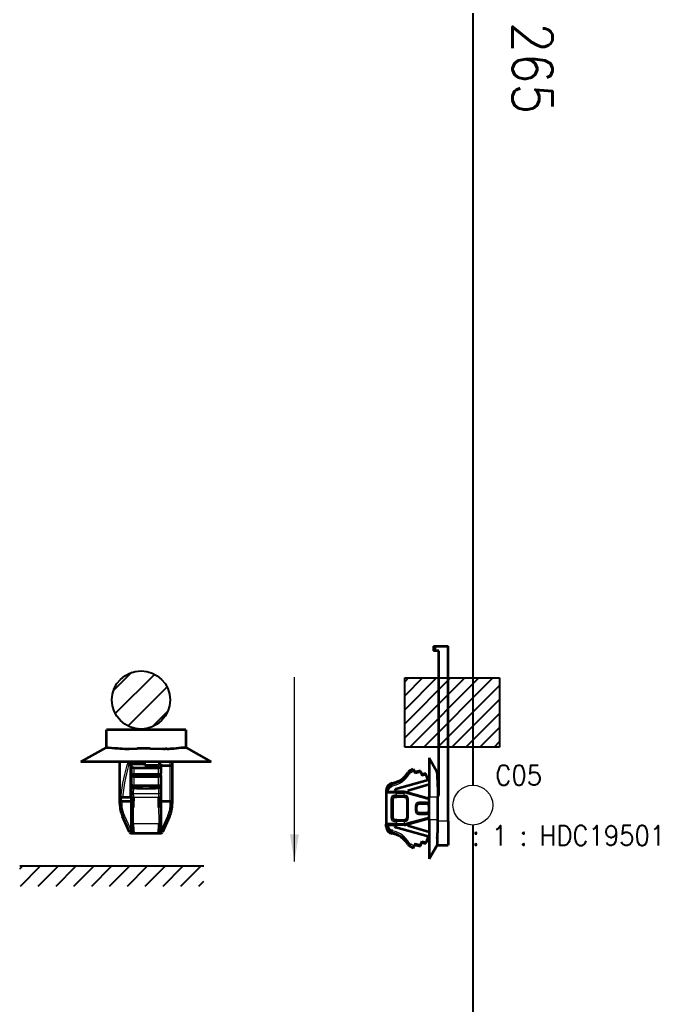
# Model space of a CAD drawing. Header units: inches. Extents: x 47316 to 59086, y 3141 to 11743.
# Drawn here: x 48542.5 to 48622.8, y 8455.9 to 8579.8 of the extents above; entities that cross this region are included whole.
import ezdxf

# ---------------------------------------------------------------- set-up
doc = ezdxf.new("R2010")
doc.units = ezdxf.units.IN
doc.header["$MEASUREMENT"] = 0
doc.layers.add('Beschreibung', color=7, linetype='Continuous', lineweight=25)
doc.styles.get("Standard").update_dxf_attribs({"font": ''})
doc.styles.get('Standard').set_extended_font_data('SimSun')
doc.linetypes.add('_VH_OTCON', pattern='A,0.0001,[7,VeSys.shx,S=0.1,R=0,X=0,Y=0],-0.4,[7,VeSys.shx,S=0.1,R=0,X=0,Y=0],-0.4,["X",Standard,S=1,R=0,X=-0.5,Y=-0.5],-0.0001,[7,VeSys.shx,S=0.1,R=0,X=0,Y=0],-0.4', length=1.2002)

msp = doc.modelspace()

# ---------------------------------------------------------------- linework, layer by layer
at = {"color": 0, "lineweight": 35, "ltscale": 0.025}
for p, q in [((48594.55, 8501.06), (48594.55, 8500.46)), ((48592.42, 8480.36), (48592.42, 8480.96)), ((48593.98, 8480.96), (48593.98, 8480.36))]:
    msp.add_line(p, q, dxfattribs=at)
at = {"color": 0, "lineweight": 35, "ltscale": 0.0125}
for p, q in [((48594.55, 8501.06), (48594.85, 8501.06)), ((48594.85, 8500.46), (48594.55, 8500.46)), ((48593.71, 8481.98), (48594.01, 8481.98)), ((48593.71, 8479.34), (48594.01, 8479.34))]:
    msp.add_line(p, q, dxfattribs=at)
at = {"color": 0, "lineweight": 13, "ltscale": 0.025}
for p, q in [((48594.85, 8500.46), (48594.85, 8501.06)), ((48592.24, 8480.96), (48592.24, 8480.36))]:
    msp.add_line(p, q, dxfattribs=at)
at = {"color": 0, "lineweight": 35, "ltscale": 0.065}
msp.add_line((48594.85, 8501.06), (48596.41, 8501.06), dxfattribs=at)
at = {"color": 0, "lineweight": 35}
for p, q in [((48596.41, 8479.04), (48596.41, 8501.06)), ((48595.21, 8482.28), (48595.21, 8500.46)), ((48553.39, 8488.31, 0), (48553.39, 8488.31, 0)), ((48553.39, 8488.31, 0), (48553.39, 8488.31, 0)), ((48553.39, 8488.31, 0), (48553.39, 8488.31, 0)), ((48553.39, 8488.31, 0), (48553.4, 8488.3, 0)), ((48553.4, 8488.3, 0), (48553.42, 8488.3, 0)), ((48553.42, 8488.3, 0), (48553.67, 8488.31, 0)), ((48562.86, 8488.3, 0), (48563.33, 8488.3, 0)), ((48563.33, 8488.3, 0), (48563.38, 8488.3, 0)), ((48563.38, 8488.3, 0), (48563.38, 8488.31, 0)), ((48563.38, 8488.31, 0), (48563.39, 8488.31, 0)), ((48563.39, 8488.31, 0), (48563.39, 8488.31, 0)), ((48555.76, 8488.17, 0), (48556.25, 8488.17, 0)), ((48556.25, 8488.17, 0), (48557.25, 8488.19, 0)), ((48556.09, 8486.4, 0), (48556.21, 8486.5, 0)), ((48556.21, 8486.5, 0), (48556.32, 8486.53, 0)), ((48561.63, 8486.02, 0), (48561.44, 8486.03, 0)), ((48561.67, 8486.01, 0), (48561.63, 8486.02, 0)), ((48561.68, 8486, 0), (48561.67, 8486.01, 0)), ((48561.69, 8486, 0), (48561.68, 8486, 0)), ((48561.68, 8486, 0), (48561.68, 8486, 0)), ((48561.69, 8485.99, 0), (48561.69, 8486, 0)), ((48556.54, 8483.37, 0), (48556.54, 8483.34, 0)), ((48556.54, 8483.34, 0), (48556.58, 8483.3, 0)), ((48556.58, 8483.3, 0), (48556.71, 8483.25, 0)), ((48559.99, 8483.24, 0), (48560.14, 8483.27, 0)), ((48560.14, 8483.27, 0), (48560.2, 8483.31, 0)), ((48560.2, 8483.31, 0), (48560.22, 8483.33, 0)), ((48560.22, 8483.33, 0), (48560.24, 8483.37, 0)), ((48588.77, 8483.27), (48588.67, 8483.08)), ((48588.9, 8483.43), (48588.77, 8483.27)), ((48588.86, 8483.07), (48588.99, 8483.28)), ((48589.11, 8483.58), (48588.9, 8483.43)), ((48588.99, 8483.28), (48589.18, 8483.43)), ((48589.35, 8483.67), (48589.11, 8483.58)), ((48589.18, 8483.43), (48589.31, 8483.48)), ((48595.06, 8483.88), (48595.08, 8482.82)), ((48556.71, 8483.25, 0), (48556.79, 8483.24, 0)), ((48588.62, 8482.87), (48588.61, 8482.74)), ((48588.67, 8483.08), (48588.62, 8482.87)), ((48588.62, 8482.7), (48588.63, 8482.67)), ((48588.63, 8482.67), (48588.7, 8482.58)), ((48588.79, 8482.74), (48588.81, 8482.91)), ((48588.81, 8482.91), (48588.86, 8483.07)), ((48595.08, 8482.82), (48595.08, 8482.28)), ((48555.1, 8481, 0), (48555.1, 8480.93, 0)), ((48555.1, 8480.93, 0), (48555.11, 8480.9, 0)), ((48561.63, 8481.52, 0), (48561.44, 8481.53, 0)), ((48561.67, 8481.51, 0), (48561.63, 8481.52, 0)), ((48561.68, 8481.5, 0), (48561.67, 8481.51, 0)), ((48561.69, 8481.5, 0), (48561.68, 8481.5, 0)), ((48561.68, 8481.5, 0), (48561.68, 8481.5, 0)), ((48561.69, 8481.49, 0), (48561.69, 8481.5, 0)), ((48556.74, 8478.76, 0), (48556.77, 8477.92, 0)), ((48559.99, 8477.74, 0), (48560.03, 8478.53, 0)), ((48560.03, 8478.53, 0), (48560.03, 8478.76, 0)), ((48588.61, 8478.57), (48588.65, 8478.32)), ((48588.62, 8478.61), (48588.63, 8478.65)), ((48588.63, 8478.65), (48588.7, 8478.74)), ((48588.65, 8478.32), (48588.75, 8478.08)), ((48588.8, 8478.51), (48588.79, 8478.57)), ((48588.85, 8478.27), (48588.8, 8478.51)), ((48595.08, 8478.26), (48595.08, 8479.04)), ((48556.77, 8477.92, 0), (48556.79, 8477.64, 0)), ((48556.79, 8477.64, 0), (48556.81, 8477.56, 0)), ((48556.81, 8477.56, 0), (48556.82, 8477.54, 0)), ((48556.82, 8477.54, 0), (48556.83, 8477.53, 0)), ((48556.83, 8477.53, 0), (48556.83, 8477.53, 0)), ((48556.83, 8477.53, 0), (48556.84, 8477.53, 0)), ((48559.94, 8477.53, 0), (48559.95, 8477.54, 0)), ((48559.94, 8477.53, 0), (48559.94, 8477.53, 0)), ((48559.95, 8477.54, 0), (48559.96, 8477.55, 0)), ((48559.96, 8477.55, 0), (48559.97, 8477.59, 0)), ((48559.97, 8477.59, 0), (48559.99, 8477.74, 0)), ((48588.75, 8478.08), (48588.9, 8477.88)), ((48588.98, 8478.05), (48588.85, 8478.27)), ((48588.9, 8477.88), (48589.11, 8477.73)), ((48589.16, 8477.9), (48588.98, 8478.05)), ((48589.11, 8477.73), (48589.35, 8477.65)), ((48589.39, 8477.82), (48589.16, 8477.9)), ((48595.08, 8477.69), (48595.08, 8478.26))]:
    msp.add_line(p, q, dxfattribs=at)
at = {"color": 0, "lineweight": 35, "ltscale": 0.015}
msp.add_line((48595.21, 8500.46), (48594.85, 8500.46), dxfattribs=at)
at = {"color": 0, "lineweight": -3}
for p, q in [((48556.58, 8497.77, 0), (48554.29, 8495.48, 0)), ((48559.48, 8497.53, 0), (48554.52, 8492.58, 0)), ((48598.47, 8497.06), (48590.94, 8489.52)), ((48596.7, 8497.06), (48590.94, 8491.29)), ((48594.94, 8497.06), (48590.94, 8493.06)), ((48593.17, 8497.06), (48590.94, 8494.83)), ((48591.4, 8497.06), (48590.94, 8496.59)), ((48590.94, 8488.37), (48590.94, 8497.06)), ((48590.94, 8497.06), (48602.84, 8497.06)), ((48600.24, 8497.06), (48591.55, 8488.37)), ((48602.01, 8497.06), (48593.32, 8488.37)), ((48602.84, 8497.06), (48602.84, 8488.37)), ((48561.03, 8495.94, 0), (48556.12, 8491.03, 0)), ((48602.84, 8496.13), (48595.08, 8488.37)), ((48602.84, 8494.36), (48596.85, 8488.37)), ((48561.13, 8492.9, 0), (48559.16, 8490.92, 0)), ((48602.84, 8492.59), (48598.62, 8488.37)), ((48602.84, 8490.82), (48600.39, 8488.37)), ((48602.84, 8488.37), (48590.94, 8488.37)), ((48602.84, 8489.06), (48602.16, 8488.37)), ((48542.49, 8473.05, 0), (48542.83, 8473.38, 0)), ((48565.65, 8473.38, 0), (48542.49, 8473.38, 0)), ((48542.58, 8470.89, 0), (48545.07, 8473.38, 0)), ((48544.82, 8470.89, 0), (48547.32, 8473.38, 0)), ((48547.07, 8470.89, 0), (48549.56, 8473.38, 0)), ((48549.31, 8470.89, 0), (48551.81, 8473.38, 0)), ((48551.56, 8470.89, 0), (48554.05, 8473.38, 0)), ((48553.8, 8470.89, 0), (48556.3, 8473.38, 0)), ((48556.05, 8470.89, 0), (48558.54, 8473.38, 0)), ((48558.29, 8470.89, 0), (48560.79, 8473.38, 0)), ((48560.54, 8470.89, 0), (48563.03, 8473.38, 0)), ((48562.78, 8470.89, 0), (48565.28, 8473.38, 0)), ((48565.03, 8470.89, 0), (48565.65, 8471.51, 0))]:
    msp.add_line(p, q, dxfattribs=at)
at = {"color": 0, "lineweight": 35, "ltscale": 0.25}
msp.add_line((48563.39, 8490.53, 0), (48553.39, 8490.53, 0), dxfattribs=at)
at = {"color": 0, "lineweight": 35, "ltscale": 0.055515}
for p, q in [((48553.39, 8488.31, 0), (48553.39, 8490.53, 0)), ((48563.39, 8490.53, 0), (48563.39, 8488.31, 0))]:
    msp.add_line(p, q, dxfattribs=at)
at = {"color": 0, "lineweight": 35, "ltscale": 0.091569}
msp.add_line((48550.19, 8486.53, 0), (48553.39, 8488.31, 0), dxfattribs=at)
at = {"color": 0, "lineweight": 35, "ltscale": 0.020257}
msp.add_line((48553.67, 8488.31, 0), (48554.47, 8488.25, 0), dxfattribs=at)
at = {"color": 0, "lineweight": 35, "ltscale": 0.024344}
msp.add_line((48561.89, 8488.21, 0), (48562.86, 8488.3, 0), dxfattribs=at)
at = {"color": 0, "lineweight": 35, "ltscale": 0.002634}
msp.add_line((48563.39, 8488.31, 0), (48563.48, 8488.26, 0), dxfattribs=at)
at = {"color": 0, "lineweight": 35, "ltscale": 0.088935}
msp.add_line((48563.48, 8488.26, 0), (48566.59, 8486.53, 0), dxfattribs=at)
at = {"color": 0, "lineweight": 35, "ltscale": 0.001289}
msp.add_line((48555.71, 8488.17, 0), (48555.76, 8488.17, 0), dxfattribs=at)
at = {"color": 0, "lineweight": 35, "ltscale": 0.040122}
msp.add_line((48558.9, 8488.2, 0), (48560.51, 8488.17, 0), dxfattribs=at)
at = {"color": 0, "lineweight": 35, "ltscale": 0.027465}
for p, q in [((48594.01, 8487.02), (48594.01, 8486.36)), ((48594.01, 8474.96), (48594.01, 8474.3))]:
    msp.add_line(p, q, dxfattribs=at)
at = {"color": 0, "lineweight": 35, "ltscale": 0.082984}
msp.add_line((48594.01, 8487.02), (48594.98, 8485.28), dxfattribs=at)
at = {"color": 0, "lineweight": 35, "ltscale": 0.1025}
for p, q in [((48554.29, 8486.53, 0), (48550.19, 8486.53, 0)), ((48566.59, 8486.53, 0), (48562.49, 8486.53, 0))]:
    msp.add_line(p, q, dxfattribs=at)
at = {"color": 0, "lineweight": 35, "ltscale": 0.205}
msp.add_line((48562.49, 8486.53, 0), (48554.29, 8486.53, 0), dxfattribs=at)
at = {"color": 0, "lineweight": 35, "ltscale": 0.131314}
msp.add_line((48555.09, 8481.28, 0), (48555.09, 8486.53, 0), dxfattribs=at)
at = {"color": 0, "lineweight": 35, "ltscale": 0.002888}
msp.add_line((48556.44, 8486.53, 0), (48556.32, 8486.53, 0), dxfattribs=at)
at = {"color": 0, "lineweight": 35, "ltscale": 0.1125}
for p, q in [((48556.44, 8486.53, 0), (48556.44, 8482.03, 0)), ((48561.69, 8485.99, 0), (48561.69, 8481.49, 0))]:
    msp.add_line(p, q, dxfattribs=at)
at = {"color": 0, "lineweight": 35, "ltscale": 0.0025}
msp.add_line((48556.54, 8486.03, 0), (48556.44, 8486.03, 0), dxfattribs=at)
at = {"color": 0, "lineweight": 35, "ltscale": 0.009989}
for p, q in [((48556.54, 8485.88, 0), (48556.54, 8486.28, 0)), ((48560.24, 8486.28, 0), (48560.24, 8485.88, 0))]:
    msp.add_line(p, q, dxfattribs=at)
at = {"color": 0, "lineweight": 35, "ltscale": 0.0425}
msp.add_line((48556.54, 8486.28, 0), (48558.24, 8486.28, 0), dxfattribs=at)
at = {"color": 0, "lineweight": 35, "ltscale": 0.020833}
for p, q in [((48556.54, 8485.05, 0), (48556.54, 8485.88, 0)), ((48560.24, 8485.88, 0), (48560.24, 8485.05, 0))]:
    msp.add_line(p, q, dxfattribs=at)
at = {"color": 0, "lineweight": 35, "ltscale": 0.0775}
for p, q in [((48556.84, 8485.78, 0), (48559.94, 8485.78, 0)), ((48556.84, 8484.95, 0), (48559.94, 8484.95, 0)), ((48556.84, 8484.68, 0), (48559.94, 8484.68, 0)), ((48556.84, 8483.52, 0), (48559.94, 8483.52, 0)), ((48556.84, 8477.53, 0), (48559.94, 8477.53, 0))]:
    msp.add_line(p, q, dxfattribs=at)
at = {"color": 0, "lineweight": 13, "ltscale": 0.020833}
for p, q in [((48556.84, 8485.78, 0), (48556.84, 8484.95, 0)), ((48559.94, 8484.95, 0), (48559.94, 8485.78, 0))]:
    msp.add_line(p, q, dxfattribs=at)
at = {"color": 0, "lineweight": 35, "ltscale": 0.011349}
msp.add_line((48558.24, 8486.07, 0), (48558.24, 8486.53, 0), dxfattribs=at)
at = {"color": 0, "lineweight": 35, "ltscale": 0.045}
msp.add_line((48560.04, 8486.07, 0), (48558.24, 8486.07, 0), dxfattribs=at)
at = {"color": 0, "lineweight": 35, "ltscale": 0.008849}
msp.add_line((48560.04, 8486.43, 0), (48560.04, 8486.07, 0), dxfattribs=at)
at = {"color": 0, "lineweight": 35, "ltscale": 0.005}
msp.add_line((48560.04, 8486.28, 0), (48560.24, 8486.28, 0), dxfattribs=at)
at = {"color": 0, "lineweight": 35, "ltscale": 0.03}
for p, q in [((48561.44, 8486.03, 0), (48560.24, 8486.03, 0)), ((48561.44, 8481.53, 0), (48560.24, 8481.53, 0))]:
    msp.add_line(p, q, dxfattribs=at)
at = {"color": 0, "lineweight": 13, "ltscale": 0.0125}
msp.add_line((48561.44, 8486.03, 0), (48561.44, 8486.53, 0), dxfattribs=at)
at = {"color": 0, "lineweight": 13, "ltscale": 0.1125}
msp.add_line((48561.44, 8481.53, 0), (48561.44, 8486.03, 0), dxfattribs=at)
at = {"color": 0, "lineweight": 35, "ltscale": 0.013352}
msp.add_line((48561.69, 8486.53, 0), (48561.69, 8485.99, 0), dxfattribs=at)
at = {"color": 0, "lineweight": 35, "ltscale": 0.177535}
for p, q in [((48594.01, 8486.36), (48594.01, 8482.1)), ((48594.01, 8479.22), (48594.01, 8474.96))]:
    msp.add_line(p, q, dxfattribs=at)
at = {"color": 0, "lineweight": 35, "ltscale": 0.006732}
for p, q in [((48556.54, 8485.05, 0), (48556.54, 8484.78, 0)), ((48560.24, 8484.78, 0), (48560.24, 8485.05, 0))]:
    msp.add_line(p, q, dxfattribs=at)
at = {"color": 0, "lineweight": 35, "ltscale": 0.028176}
for p, q in [((48556.54, 8483.65, 0), (48556.54, 8484.78, 0)), ((48560.24, 8484.78, 0), (48560.24, 8483.65, 0))]:
    msp.add_line(p, q, dxfattribs=at)
at = {"color": 0, "lineweight": 13, "ltscale": 0.029086}
for p, q in [((48556.84, 8484.68, 0), (48556.84, 8483.52, 0)), ((48559.94, 8483.52, 0), (48559.94, 8484.68, 0))]:
    msp.add_line(p, q, dxfattribs=at)
at = {"color": 0, "lineweight": 13, "ltscale": 0.004225}
for p, q in [((48591.33, 8485.16), (48591.33, 8485.06)), ((48591.33, 8476.15), (48591.33, 8476.26))]:
    msp.add_line(p, q, dxfattribs=at)
at = {"color": 0, "lineweight": 13, "ltscale": 0.007452}
for p, q in [((48591.49, 8484.97), (48591.33, 8485.06)), ((48591.33, 8476.26), (48591.49, 8476.35))]:
    msp.add_line(p, q, dxfattribs=at)
at = {"color": 0, "lineweight": 35, "ltscale": 0.019002}
for p, q in [((48591.61, 8485.42), (48592, 8485.64)), ((48591.61, 8475.9), (48592, 8475.68))]:
    msp.add_line(p, q, dxfattribs=at)
at = {"color": 0, "lineweight": 13, "ltscale": 0.020802}
for p, q in [((48592.04, 8485.56), (48591.61, 8485.32)), ((48591.61, 8476), (48592.04, 8475.75))]:
    msp.add_line(p, q, dxfattribs=at)
at = {"color": 0, "lineweight": 13, "ltscale": 0.004089}
for p, q in [((48591.61, 8485.32), (48591.61, 8485.42)), ((48591.61, 8476), (48591.61, 8475.9))]:
    msp.add_line(p, q, dxfattribs=at)
at = {"color": 0, "lineweight": 13, "ltscale": 0.007382}
for p, q in [((48591.69, 8485.16), (48591.61, 8485.32)), ((48591.61, 8476), (48591.69, 8476.15))]:
    msp.add_line(p, q, dxfattribs=at)
at = {"color": 0, "lineweight": 13, "ltscale": 0.020348}
for p, q in [((48591.69, 8485.16), (48592.12, 8485.41)), ((48592.12, 8475.91), (48591.69, 8476.15))]:
    msp.add_line(p, q, dxfattribs=at)
at = {"color": 0, "lineweight": 35, "ltscale": 0.003397}
for p, q in [((48592, 8485.64), (48592.04, 8485.56)), ((48592, 8475.68), (48592.04, 8475.75))]:
    msp.add_line(p, q, dxfattribs=at)
at = {"color": 0, "lineweight": 35, "ltscale": 0.007407}
for p, q in [((48592.12, 8485.41), (48592.04, 8485.56)), ((48592.04, 8475.75), (48592.12, 8475.91))]:
    msp.add_line(p, q, dxfattribs=at)
at = {"color": 0, "lineweight": 35, "ltscale": 0.016059}
for p, q in [((48592.29, 8485.06), (48592.12, 8485.41)), ((48592.29, 8476.26), (48592.12, 8475.91))]:
    msp.add_line(p, q, dxfattribs=at)
at = {"color": 0, "lineweight": 35, "ltscale": 0.029976}
for p, q in [((48592.9, 8485.4), (48592.21, 8485.22)), ((48592.21, 8476.09), (48592.9, 8475.92))]:
    msp.add_line(p, q, dxfattribs=at)
at = {"color": 0, "lineweight": 13, "ltscale": 0.029038}
for p, q in [((48592.29, 8485.06), (48592.96, 8485.23)), ((48592.96, 8476.09), (48592.29, 8476.26))]:
    msp.add_line(p, q, dxfattribs=at)
at = {"color": 0, "lineweight": 35, "ltscale": 0.007529}
for p, q in [((48592.96, 8485.23), (48592.9, 8485.4)), ((48592.9, 8475.92), (48592.96, 8476.09)), ((48593.57, 8476.26), (48593.62, 8476.43))]:
    msp.add_line(p, q, dxfattribs=at)
at = {"color": 0, "lineweight": 35, "ltscale": 0.020678}
for p, q in [((48592.96, 8485.23), (48593.12, 8484.76)), ((48592.96, 8476.09), (48593.12, 8476.56))]:
    msp.add_line(p, q, dxfattribs=at)
at = {"color": 0, "lineweight": 35, "ltscale": 0.021471}
for p, q in [((48593.57, 8485.05), (48593.07, 8484.93)), ((48593.07, 8476.39), (48593.57, 8476.26))]:
    msp.add_line(p, q, dxfattribs=at)
at = {"color": 0, "lineweight": 13, "ltscale": 0.021471}
for p, q in [((48593.12, 8484.76), (48593.62, 8484.88)), ((48593.62, 8476.43), (48593.12, 8476.56))]:
    msp.add_line(p, q, dxfattribs=at)
at = {"color": 0, "lineweight": 35, "ltscale": 0.007528}
msp.add_line((48593.62, 8484.88), (48593.57, 8485.05), dxfattribs=at)
at = {"color": 0, "lineweight": 35, "ltscale": 0.030681}
for p, q in [((48593.86, 8484.19), (48593.62, 8484.88)), ((48593.86, 8477.13), (48593.62, 8476.43))]:
    msp.add_line(p, q, dxfattribs=at)
at = {"color": 0, "lineweight": 35, "ltscale": 0.008851}
for p, q in [((48593.95, 8484.55), (48593.74, 8484.54)), ((48593.95, 8476.77), (48593.74, 8476.77))]:
    msp.add_line(p, q, dxfattribs=at)
at = {"color": 0, "lineweight": 35, "ltscale": 0.002501}
for p, q in [((48594.01, 8484.55), (48593.95, 8484.55)), ((48593.95, 8476.77), (48594.01, 8476.77))]:
    msp.add_line(p, q, dxfattribs=at)
at = {"color": 0, "lineweight": 13, "ltscale": 0.013976}
for p, q in [((48593.95, 8484.55), (48593.95, 8484.21)), ((48593.95, 8477.1), (48593.95, 8476.77))]:
    msp.add_line(p, q, dxfattribs=at)
at = {"color": 0, "lineweight": 35, "ltscale": 0.009625}
msp.add_line((48594.98, 8485.28), (48595.21, 8485.28), dxfattribs=at)
at = {"color": 0, "lineweight": 35, "ltscale": 0.031039}
msp.add_line((48595.01, 8484.62), (48595.06, 8483.88), dxfattribs=at)
at = {"color": 0, "lineweight": 35, "ltscale": 0.00704}
for p, q in [((48556.54, 8483.37, 0), (48556.54, 8483.65, 0)), ((48560.24, 8483.65, 0), (48560.24, 8483.37, 0))]:
    msp.add_line(p, q, dxfattribs=at)
at = {"color": 0, "lineweight": 35, "ltscale": 0.017713}
for p, q in [((48556.54, 8482.66, 0), (48556.54, 8483.37, 0)), ((48560.24, 8483.37, 0), (48560.24, 8482.66, 0))]:
    msp.add_line(p, q, dxfattribs=at)
at = {"color": 0, "lineweight": 13, "ltscale": 0.006544}
for p, q in [((48589.35, 8483.83), (48589.35, 8483.67)), ((48589.35, 8477.49), (48589.35, 8477.65))]:
    msp.add_line(p, q, dxfattribs=at)
at = {"color": 0, "lineweight": 13, "ltscale": 0.00714}
for p, q in [((48589.39, 8483.5), (48589.35, 8483.67)), ((48589.35, 8477.65), (48589.39, 8477.82))]:
    msp.add_line(p, q, dxfattribs=at)
at = {"color": 0, "lineweight": 35, "ltscale": 0.175583}
for p, q in [((48593.86, 8484.19), (48589.8, 8483.06)), ((48593.86, 8477.13), (48589.8, 8478.26))]:
    msp.add_line(p, q, dxfattribs=at)
at = {"color": 0, "lineweight": 35, "ltscale": 0.117275}
for p, q in [((48594.01, 8483.66), (48591.31, 8482.86)), ((48594.01, 8477.66), (48591.31, 8478.45))]:
    msp.add_line(p, q, dxfattribs=at)
at = {"color": 0, "lineweight": 35, "ltscale": 0.003887}
for p, q in [((48593.95, 8484.21), (48593.86, 8484.19)), ((48593.95, 8477.1), (48593.86, 8477.13))]:
    msp.add_line(p, q, dxfattribs=at)
at = {"color": 0, "lineweight": 35, "ltscale": 0.002595}
for p, q in [((48593.95, 8484.21), (48594.01, 8484.23)), ((48594.01, 8477.09), (48593.95, 8477.1))]:
    msp.add_line(p, q, dxfattribs=at)
at = {"color": 0, "lineweight": 13, "ltscale": 0.028114}
msp.add_line((48555.11, 8480.9, 0), (48555.11, 8482.03, 0), dxfattribs=at)
at = {"color": 0, "lineweight": 35, "ltscale": 0.00175}
msp.add_line((48555.11, 8482.03, 0), (48555.18, 8482.03, 0), dxfattribs=at)
at = {"color": 0, "lineweight": 35, "ltscale": 0.006094}
msp.add_line((48555.43, 8482.03, 0), (48555.18, 8482.03, 0), dxfattribs=at)
at = {"color": 0, "lineweight": 35, "ltscale": 0.025266}
msp.add_line((48556.44, 8482.03, 0), (48555.43, 8482.03, 0), dxfattribs=at)
at = {"color": 0, "lineweight": 35, "ltscale": 0.008564}
for p, q in [((48556.54, 8482.32, 0), (48556.54, 8482.66, 0)), ((48560.24, 8482.66, 0), (48560.24, 8482.32, 0))]:
    msp.add_line(p, q, dxfattribs=at)
at = {"color": 0, "lineweight": 35, "ltscale": 0.034162}
for p, q in [((48556.54, 8480.95, 0), (48556.54, 8482.32, 0)), ((48560.24, 8482.32, 0), (48560.24, 8480.95, 0))]:
    msp.add_line(p, q, dxfattribs=at)
at = {"color": 0, "lineweight": 13, "ltscale": 0.018102}
for p, q in [((48556.79, 8483.24, 0), (48556.78, 8482.51, 0)), ((48559.99, 8482.51, 0), (48559.99, 8483.24, 0))]:
    msp.add_line(p, q, dxfattribs=at)
at = {"color": 0, "lineweight": 13, "ltscale": 0.080151}
msp.add_line((48559.99, 8482.51, 0), (48556.78, 8482.51, 0), dxfattribs=at)
at = {"color": 0, "lineweight": 13, "ltscale": 0.079191}
msp.add_line((48556.8, 8482.06, 0), (48559.97, 8482.06, 0), dxfattribs=at)
at = {"color": 0, "lineweight": 35, "ltscale": 0.008254}
for p, q in [((48588.61, 8482.94), (48588.61, 8482.74)), ((48588.61, 8478.38), (48588.61, 8478.57))]:
    msp.add_line(p, q, dxfattribs=at)
at = {"color": 0, "lineweight": 13, "ltscale": 0.0075}
for p, q in [((48588.79, 8482.74), (48588.61, 8482.74)), ((48590.86, 8482.31), (48590.86, 8482.13)), ((48590.92, 8482.31), (48590.92, 8482.13)), ((48591.22, 8481.83), (48591.4, 8481.83)), ((48592.42, 8480.96), (48592.24, 8480.96)), ((48592.72, 8481.26), (48592.72, 8481.44)), ((48593.68, 8481.26), (48593.68, 8481.44)), ((48592.42, 8480.36), (48592.24, 8480.36)), ((48592.72, 8479.88), (48592.72, 8480.06)), ((48593.68, 8479.88), (48593.68, 8480.06)), ((48588.79, 8478.57), (48588.61, 8478.57)), ((48590.86, 8479.19), (48590.86, 8479.01)), ((48590.92, 8479.19), (48590.92, 8479.01)), ((48591.22, 8479.49), (48591.4, 8479.49))]:
    msp.add_line(p, q, dxfattribs=at)
at = {"color": 0, "lineweight": 35, "ltscale": 0.000952}
msp.add_line((48588.61, 8482.74), (48588.61, 8482.72), dxfattribs=at)
at = {"color": 0, "lineweight": 35, "ltscale": 0.000981}
for p, q in [((48588.62, 8482.7), (48588.61, 8482.73)), ((48588.62, 8478.61), (48588.61, 8478.59))]:
    msp.add_line(p, q, dxfattribs=at)
at = {"color": 0, "lineweight": 35, "ltscale": 0.000373}
for p, q in [((48588.61, 8482.73), (48588.61, 8482.72)), ((48588.61, 8478.59), (48588.61, 8478.6))]:
    msp.add_line(p, q, dxfattribs=at)
at = {"color": 0, "lineweight": 35, "ltscale": 0.002334}
msp.add_line((48588.67, 8482.73), (48588.61, 8482.73), dxfattribs=at)
at = {"color": 0, "lineweight": 35, "ltscale": 0.002639}
for p, q in [((48588.61, 8482.72), (48588.61, 8482.66)), ((48588.61, 8478.6), (48588.61, 8478.66))]:
    msp.add_line(p, q, dxfattribs=at)
at = {"color": 0, "lineweight": 35, "ltscale": 0.002032}
for p, q in [((48588.61, 8482.66), (48588.62, 8482.7)), ((48588.61, 8478.66), (48588.62, 8478.61))]:
    msp.add_line(p, q, dxfattribs=at)
at = {"color": 0, "lineweight": 35, "ltscale": 0.166478}
msp.add_line((48588.61, 8482.66), (48588.61, 8478.66), dxfattribs=at)
at = {"color": 0, "lineweight": 35, "ltscale": 0.004472}
msp.add_line((48588.67, 8482.73), (48588.78, 8482.73), dxfattribs=at)
at = {"color": 0, "lineweight": 13, "ltscale": 0.048964}
for p, q in [((48589.88, 8482.58), (48588.7, 8482.58)), ((48589.88, 8478.74), (48588.7, 8478.74))]:
    msp.add_line(p, q, dxfattribs=at)
at = {"color": 0, "lineweight": 13, "ltscale": 0.16}
msp.add_line((48588.7, 8478.74), (48588.7, 8482.58), dxfattribs=at)
at = {"color": 0, "lineweight": 35, "ltscale": 0.048384}
for p, q in [((48588.78, 8482.73), (48589.94, 8482.73)), ((48588.78, 8478.59), (48589.94, 8478.59))]:
    msp.add_line(p, q, dxfattribs=at)
at = {"color": 0, "lineweight": 13, "ltscale": 0.000579}
for p, q in [((48588.79, 8482.73), (48588.79, 8482.74)), ((48588.79, 8478.57), (48588.79, 8478.59))]:
    msp.add_line(p, q, dxfattribs=at)
at = {"color": 0, "lineweight": 13, "ltscale": 0.009477}
for p, q in [((48589.88, 8482.31), (48589.65, 8482.31)), ((48589.65, 8479.01), (48589.88, 8479.01))]:
    msp.add_line(p, q, dxfattribs=at)
at = {"color": 0, "lineweight": 35, "ltscale": 0.0015}
for p, q in [((48589.69, 8482.91), (48589.69, 8482.88)), ((48589.69, 8478.4), (48589.69, 8478.44))]:
    msp.add_line(p, q, dxfattribs=at)
at = {"color": 0, "lineweight": 35, "ltscale": 0.009477}
for p, q in [((48589.72, 8482.13), (48589.95, 8482.13)), ((48589.95, 8479.19), (48589.72, 8479.19))]:
    msp.add_line(p, q, dxfattribs=at)
at = {"color": 0, "lineweight": 13, "ltscale": 0.01125}
for p, q in [((48589.88, 8482.31), (48589.88, 8482.58)), ((48590.86, 8482.31), (48590.86, 8482.58)), ((48589.88, 8479.01), (48589.88, 8478.74)), ((48590.86, 8479.01), (48590.86, 8478.74))]:
    msp.add_line(p, q, dxfattribs=at)
at = {"color": 0, "lineweight": 13, "ltscale": 0.041036}
for p, q in [((48589.88, 8482.58), (48590.86, 8482.58)), ((48589.88, 8482.31), (48590.86, 8482.31)), ((48590.86, 8479.01), (48589.88, 8479.01)), ((48589.88, 8478.74), (48590.86, 8478.74))]:
    msp.add_line(p, q, dxfattribs=at)
at = {"color": 0, "lineweight": 35, "ltscale": 0.038472}
for p, q in [((48590.86, 8482.73), (48589.94, 8482.73)), ((48590.86, 8478.59), (48589.94, 8478.59))]:
    msp.add_line(p, q, dxfattribs=at)
at = {"color": 0, "lineweight": 35, "ltscale": 0.037959}
for p, q in [((48590.86, 8482.13), (48589.95, 8482.13)), ((48589.95, 8479.19), (48590.86, 8479.19))]:
    msp.add_line(p, q, dxfattribs=at)
at = {"color": 0, "lineweight": 35, "ltscale": 0.006314}
for p, q in [((48590.86, 8482.73), (48591.01, 8482.73)), ((48590.86, 8478.59), (48591.01, 8478.59))]:
    msp.add_line(p, q, dxfattribs=at)
at = {"color": 0, "lineweight": 13, "ltscale": 0.00625}
for p, q in [((48590.86, 8482.58), (48590.86, 8482.73)), ((48561.69, 8481.28, 0), (48561.44, 8481.28, 0)), ((48555.67, 8479.74, 0), (48555.44, 8479.63, 0)), ((48561.33, 8479.63, 0), (48561.11, 8479.74, 0)), ((48590.86, 8478.74), (48590.86, 8478.59))]:
    msp.add_line(p, q, dxfattribs=at)
at = {"color": 0, "lineweight": 13, "ltscale": 0.005462}
for p, q in [((48590.99, 8482.58), (48590.86, 8482.58)), ((48590.99, 8478.74), (48590.86, 8478.74))]:
    msp.add_line(p, q, dxfattribs=at)
at = {"color": 0, "lineweight": 13, "ltscale": 0.002564}
for p, q in [((48590.92, 8482.31), (48590.86, 8482.31)), ((48590.86, 8479.01), (48590.92, 8479.01))]:
    msp.add_line(p, q, dxfattribs=at)
at = {"color": 0, "lineweight": 35, "ltscale": 0.002564}
for p, q in [((48590.86, 8482.13), (48590.92, 8482.13)), ((48590.92, 8479.19), (48590.86, 8479.19))]:
    msp.add_line(p, q, dxfattribs=at)
at = {"color": 0, "lineweight": 35, "ltscale": 0.006308}
for p, q in [((48590.99, 8482.58), (48591.01, 8482.73)), ((48593.69, 8481.83), (48593.71, 8481.98)), ((48590.99, 8478.74), (48591.01, 8478.59)), ((48593.69, 8479.49), (48593.71, 8479.34))]:
    msp.add_line(p, q, dxfattribs=at)
at = {"color": 0, "lineweight": 13, "ltscale": 0.11676}
for p, q in [((48593.69, 8481.83), (48590.99, 8482.58)), ((48593.69, 8479.49), (48590.99, 8478.74))]:
    msp.add_line(p, q, dxfattribs=at)
at = {"color": 0, "lineweight": 35, "ltscale": 0.11676}
for p, q in [((48591.01, 8482.73), (48593.71, 8481.98)), ((48591.01, 8478.59), (48593.71, 8479.34))]:
    msp.add_line(p, q, dxfattribs=at)
at = {"color": 0, "lineweight": 35, "ltscale": 0.009097}
for p, q in [((48591.31, 8482.86), (48591.31, 8482.64)), ((48591.31, 8478.45), (48591.31, 8478.67))]:
    msp.add_line(p, q, dxfattribs=at)
at = {"color": 0, "lineweight": 35, "ltscale": 0.12}
for p, q in [((48594.01, 8479.22), (48594.01, 8482.1)), ((48595.08, 8479.22), (48595.08, 8482.1))]:
    msp.add_line(p, q, dxfattribs=at)
at = {"color": 0, "lineweight": 13, "ltscale": 0.044551}
msp.add_line((48594.01, 8482.1), (48595.08, 8482.1), dxfattribs=at)
at = {"color": 0, "lineweight": 35, "ltscale": 0.0075}
for p, q in [((48595.08, 8482.28), (48595.08, 8482.1)), ((48595.08, 8479.04), (48595.08, 8479.22))]:
    msp.add_line(p, q, dxfattribs=at)
at = {"color": 0, "lineweight": 13, "ltscale": 0.005515}
msp.add_line((48595.21, 8482.28), (48595.08, 8482.28), dxfattribs=at)
at = {"color": 0, "lineweight": 35, "ltscale": 0.00605}
msp.add_line((48555.11, 8480.9, 0), (48555.35, 8480.92, 0), dxfattribs=at)
at = {"color": 0, "lineweight": 35, "ltscale": 0.029565}
msp.add_line((48556.54, 8481.53, 0), (48555.35, 8481.53, 0), dxfattribs=at)
at = {"color": 0, "lineweight": 13, "ltscale": 0.015327}
msp.add_line((48555.35, 8481.53, 0), (48555.35, 8480.92, 0), dxfattribs=at)
at = {"color": 0, "lineweight": 35, "ltscale": 0.053395}
for p, q in [((48556.54, 8478.81, 0), (48556.54, 8480.95, 0)), ((48560.24, 8480.95, 0), (48560.24, 8478.81, 0))]:
    msp.add_line(p, q, dxfattribs=at)
at = {"color": 0, "lineweight": 13, "ltscale": 0.006314}
msp.add_line((48561.44, 8481.28, 0), (48561.44, 8481.53, 0), dxfattribs=at)
at = {"color": 0, "lineweight": 35, "ltscale": 0.005462}
msp.add_line((48561.69, 8481.49, 0), (48561.69, 8481.28, 0), dxfattribs=at)
at = {"color": 0, "lineweight": 13, "ltscale": 0.0975}
for p, q in [((48589.17, 8481.83), (48589.17, 8479.49)), ((48591.4, 8479.49), (48591.4, 8481.83))]:
    msp.add_line(p, q, dxfattribs=at)
at = {"color": 0, "lineweight": 13, "ltscale": 0.010578}
for p, q in [((48589.42, 8481.83), (48589.17, 8481.83)), ((48589.17, 8479.49), (48589.42, 8479.49))]:
    msp.add_line(p, q, dxfattribs=at)
at = {"color": 0, "lineweight": 35, "ltscale": 0.0975}
for p, q in [((48589.42, 8479.49), (48589.42, 8481.83)), ((48591.22, 8481.83), (48591.22, 8479.49))]:
    msp.add_line(p, q, dxfattribs=at)
at = {"color": 0, "lineweight": 13, "ltscale": 0.04}
for p, q in [((48593.68, 8481.44), (48592.72, 8481.44)), ((48592.72, 8479.88), (48593.68, 8479.88))]:
    msp.add_line(p, q, dxfattribs=at)
at = {"color": 0, "lineweight": 35, "ltscale": 0.04}
for p, q in [((48592.72, 8481.26), (48593.68, 8481.26)), ((48593.68, 8480.06), (48592.72, 8480.06))]:
    msp.add_line(p, q, dxfattribs=at)
at = {"color": 0, "lineweight": 13, "ltscale": 0.013352}
for p, q in [((48594.01, 8481.83), (48593.69, 8481.83)), ((48594.01, 8479.49), (48593.69, 8479.49))]:
    msp.add_line(p, q, dxfattribs=at)
at = {"color": 0, "lineweight": 13, "ltscale": 0.001247}
for p, q in [((48594.01, 8480.96), (48593.98, 8480.96)), ((48594.01, 8480.36), (48593.98, 8480.36))]:
    msp.add_line(p, q, dxfattribs=at)
at = {"color": 0, "lineweight": 35, "ltscale": 0.053693}
for p, q in [((48556.32, 8477.68, 0), (48555.44, 8479.63, 0)), ((48561.33, 8479.63, 0), (48560.45, 8477.68, 0))]:
    msp.add_line(p, q, dxfattribs=at)
at = {"color": 0, "lineweight": 13, "ltscale": 0.053057}
for p, q in [((48555.67, 8479.74, 0), (48556.54, 8477.8, 0)), ((48560.24, 8477.8, 0), (48561.11, 8479.74, 0))]:
    msp.add_line(p, q, dxfattribs=at)
at = {"color": 0, "lineweight": 35, "ltscale": 0.002983}
msp.add_line((48556.54, 8478.7, 0), (48556.54, 8478.81, 0), dxfattribs=at)
at = {"color": 0, "lineweight": 35, "ltscale": 0.021668}
msp.add_line((48556.54, 8477.83, 0), (48556.54, 8478.7, 0), dxfattribs=at)
at = {"color": 0, "lineweight": 13, "ltscale": 0.08209}
msp.add_line((48556.74, 8478.76, 0), (48560.03, 8478.76, 0), dxfattribs=at)
at = {"color": 0, "lineweight": 35, "ltscale": 0.024651}
msp.add_line((48560.24, 8478.81, 0), (48560.24, 8477.83, 0), dxfattribs=at)
at = {"color": 0, "lineweight": 35, "ltscale": 0.000902}
msp.add_line((48588.61, 8478.6), (48588.61, 8478.57), dxfattribs=at)
at = {"color": 0, "lineweight": 35, "ltscale": 0.002337}
msp.add_line((48588.67, 8478.59), (48588.61, 8478.59), dxfattribs=at)
at = {"color": 0, "lineweight": 35, "ltscale": 0.004469}
msp.add_line((48588.78, 8478.59), (48588.67, 8478.59), dxfattribs=at)
at = {"color": 0, "lineweight": 13, "ltscale": 0.04327}
msp.add_line((48595.05, 8479.22), (48594.01, 8479.22), dxfattribs=at)
at = {"color": 0, "lineweight": 13, "ltscale": 0.001282}
msp.add_line((48595.08, 8479.22), (48595.05, 8479.22), dxfattribs=at)
at = {"color": 0, "lineweight": 13, "ltscale": 0.055515}
msp.add_line((48596.41, 8479.04), (48595.08, 8479.04), dxfattribs=at)
at = {"color": 0, "lineweight": 35, "ltscale": 0.125}
msp.add_line((48596.41, 8479.04), (48596.41, 8476.04), dxfattribs=at)
at = {"color": 0, "lineweight": 35, "ltscale": 0.006045}
for p, q in [((48556.75, 8477.53, 0), (48556.51, 8477.53, 0)), ((48560.26, 8477.53, 0), (48560.02, 8477.53, 0))]:
    msp.add_line(p, q, dxfattribs=at)
at = {"color": 0, "lineweight": 35, "ltscale": 0.000905}
for p, q in [((48556.51, 8477.53, 0), (48556.55, 8477.53, 0)), ((48560.22, 8477.53, 0), (48560.26, 8477.53, 0))]:
    msp.add_line(p, q, dxfattribs=at)
at = {"color": 0, "lineweight": 35, "ltscale": 0.005143}
for p, q in [((48556.55, 8477.53, 0), (48556.75, 8477.53, 0)), ((48560.02, 8477.53, 0), (48560.22, 8477.53, 0))]:
    msp.add_line(p, q, dxfattribs=at)
at = {"color": 0, "lineweight": 35, "ltscale": 0.002066}
for p, q in [((48556.84, 8477.53, 0), (48556.75, 8477.53, 0)), ((48560.02, 8477.53, 0), (48559.94, 8477.53, 0))]:
    msp.add_line(p, q, dxfattribs=at)
at = {"color": 0, "lineweight": 35, "ltscale": 0.083533}
msp.add_line((48595.02, 8476.03), (48594.01, 8474.3), dxfattribs=at)
at = {"color": 0, "lineweight": 35, "ltscale": 0.000679}
msp.add_line((48595.02, 8476.04), (48595.02, 8476.05), dxfattribs=at)
at = {"color": 0, "lineweight": 35, "ltscale": 0.058097}
msp.add_line((48595.02, 8476.04), (48596.41, 8476.04), dxfattribs=at)
at = {"color": 0, "linetype": '_VH_OTCON', "lineweight": -2, "ltscale": 5}
for points in [[(48599.5, 8649.65, 0), (48599.5, 8497.81, 0), (48599.5, 8483.57, 0)], [(48599.5, 8478.57, 0), (48599.5, 8413.84, 0), (48599.5, 8400.89, 0)]]:
    msp.add_polyline3d(points, dxfattribs=at)
at = {"color": 0, "lineweight": -3}
msp.add_circle((48557.75, 8494.3, 0), 3.66, dxfattribs=at)
at = {"color": 0, "linetype": 'Continuous', "lineweight": 15}
msp.add_circle((48599.5, 8481.07), 2.5, dxfattribs=at)
at = {"color": 0, "lineweight": 35}
for centre, radius, start, end in [((48556.19, 8504.9, 0), 16.74, 264.1295, 268.3547), ((48558.39, 8452.81, 0), 35.4, 89.1657, 91.8497), ((48560.69, 8504.93, 0), 16.76, 269.3757, 271.1098), ((48560.7, 8502.98, 0), 14.82, 271.2102, 274.5821), ((48558.61, 8483.94, 0), 3.53, 132.8414, 135.8034), ((48559.14, 8486.43, 0), 0.9, 0, 6.3794), ((48588.82, 8486.75), 2.97, 280.2704, 327.7148), ((48588.7, 8486.68), 3.1, 307.0411, 328.4228), ((48591.97, 8484.76), 0.75, 119.0124, 147.7148), ((48594.19, 8485.13), 0.806, 358.1409, 10.2151), ((48601.93, 8485), 6.94, 179.1117, 181.4481), ((48600.43, 8485.01), 5.43, 181.9859, 184.1531), ((48589.51, 8482.94), 0.9, 100.2704, 180), ((48733.42, 8477.29, 0), 176.69, 178.4521, 178.8701), ((48558.39, 8504.71, 0), 21.53, 265.7377, 274.2623), ((48383.35, 8477.29, 0), 176.69, 1.1299, 1.5479), ((48589.72, 8481.83), 0.3, 90, 180), ((48589.84, 8482.91), 0.15, 105.5241, 180), ((48589.84, 8482.88), 0.15, 180, 270), ((48590.92, 8481.83), 0.3, 360, 90), ((48559.09, 8481.28, 0), 4, 180, 204.2277), ((48557.69, 8481.28, 0), 4, 335.7723, 0), ((48592.72, 8480.96), 0.3, 90, 180), ((48593.68, 8480.96), 0.3, 360, 90), ((48592.72, 8480.36), 0.3, 180, 270), ((48593.68, 8480.36), 0.3, 270, 360), ((48589.51, 8478.38), 0.9, 180, 259.7296), ((48589.72, 8479.49), 0.3, 180, 270), ((48589.84, 8478.44), 0.15, 90, 180), ((48589.84, 8478.4), 0.15, 180, 254.4759), ((48590.92, 8479.49), 0.3, 270, 360), ((48556.55, 8477.78, 0), 0.25, 204.2277, 261.7028), ((48556.84, 8477.83, 0), 0.3, 180, 270), ((48559.94, 8477.83, 0), 0.3, 270, 0), ((48560.22, 8477.78, 0), 0.25, 278.2972, 335.7723), ((48588.82, 8474.57), 2.97, 32.2852, 79.7296), ((48588.7, 8474.63), 3.1, 31.5772, 52.9589), ((48580.62, 8478.23), 14.47, 354.6901, 357.8565), ((48591.97, 8476.56), 0.75, 212.2852, 240.9876), ((48603.79, 8476.12), 8.81, 174.9195, 177.5835), ((48598.08, 8476.38), 3.09, 177.9923, 181.0607), ((48597.12, 8476.36), 2.12, 180.9161, 188.1638)]:
    msp.add_arc(centre, radius, start, end, dxfattribs=at)
at = {"color": 0, "lineweight": 13}
for centre, radius, start, end in [((48588.69, 8486.69), 3.28, 306.9174, 328.249), ((48591.97, 8484.66), 0.753, 119.3426, 148.096), ((48591.98, 8484.66), 0.575, 119.6257, 148.3672), ((48589.52, 8482.82), 0.689, 100.8515, 106.9911), ((48588.79, 8486.55), 2.94, 281.1336, 307.1861), ((48588.79, 8486.57), 3.13, 281.0124, 306.913), ((48566.35, 8482.69, 0), 9.57, 181.0483, 183.751), ((48550.43, 8482.69, 0), 9.56, 356.251, 358.9545), ((48589.65, 8481.83), 0.48, 90.0002, 179.9998), ((48590.92, 8481.83), 0.48, 360, 90), ((48559.09, 8481.28, 0), 3.75, 185.5168, 204.2277), ((48557.69, 8481.28, 0), 3.75, 335.7723, 0), ((48592.72, 8480.96), 0.48, 90, 180), ((48593.68, 8480.96), 0.48, 46.5678, 90), ((48718.37, 8477.52, 0), 161.63, 178.8463, 179.5603), ((48398.4, 8477.52, 0), 161.63, 0.4397, 1.1537), ((48592.72, 8480.36), 0.48, 180, 270), ((48593.68, 8480.36), 0.48, 270, 313.4322), ((48589.65, 8479.49), 0.48, 180.0002, 269.9998), ((48590.92, 8479.49), 0.48, 270, 360), ((48588.79, 8474.77), 2.94, 52.8139, 78.8664), ((48588.79, 8474.75), 3.13, 53.087, 78.9876), ((48588.69, 8474.62), 3.28, 31.751, 53.0826), ((48591.97, 8476.65), 0.754, 211.9065, 240.6573), ((48591.98, 8476.65), 0.575, 211.6328, 240.3743)]:
    msp.add_arc(centre, radius, start, end, dxfattribs=at)
for centre, major_axis, ratio, start_param, end_param in [((48558.39, 8478.58, 0), (0, -10.65), 0.317916, 3.888299, 4.383043), ((48558.39, 8478.5, 0), (0, -10.66), 0.294523, 3.860303, 4.375469), ((48556.84, 8482.66, 0), (0.3, 0), 0.492566, 3.141593, 4.53469), ((48556.84, 8482.32, 0), (0.3, 0), 0.850821, 3.141593, 4.599444), ((48559.94, 8482.32, 0), (0.3, 0), 0.850821, 4.825334, 6.283185), ((48559.94, 8482.66, 0), (0.3, 0), 0.492566, 4.890088, 6.283185), ((48556.84, 8478.81, 0), (0.3, 0), 0.187278, 3.141593, 4.401395), ((48559.94, 8478.81, 0), (0.3, 0), 0.187278, 5.023383, 6.283185)]:
    msp.add_ellipse(centre, major_axis=major_axis, ratio=ratio, start_param=start_param, end_param=end_param, dxfattribs=at)
at = {"color": 0, "lineweight": 35}
for centre, major_axis, ratio, start_param, end_param in [((48556.84, 8485.88, 0), (0.3, 0), 0.326812, 3.141593, 4.712389), ((48559.94, 8485.88, 0), (0.3, 0), 0.326812, 4.712389, 6.283185), ((48556.84, 8485.05, 0), (0.3, 0), 0.326812, 3.141593, 4.712389), ((48556.84, 8484.78, 0), (0.3, 0), 0.326812, 3.141593, 4.712389), ((48559.94, 8485.05, 0), (0.3, 0), 0.326812, 4.712389, 6.283185), ((48559.94, 8484.78, 0), (0.3, 0), 0.326812, 4.712389, 6.283185), ((48556.84, 8483.65, 0), (0.3, 0), 0.448165, 3.141593, 4.712389), ((48559.94, 8483.65, 0), (0.3, 0), 0.448165, 4.712389, 6.283185), ((48555.35, 8482.43, 0), (0, 0.9), 0.277778, 2.03135, 3.141593)]:
    msp.add_ellipse(centre, major_axis=major_axis, ratio=ratio, start_param=start_param, end_param=end_param, dxfattribs=at)
at = {"color": 0, "lineweight": 13, "extrusion": (0, 0, -1)}
for centre, major_axis, start_param, end_param in [((48589.72, 8482.31), (0, 0.18), 3.141593, 4.712389), ((48589.94, 8482.58), (0, -0.15), 1.570796, 3.141593), ((48589.95, 8482.31), (0, 0.18), 3.141593, 4.712389), ((48589.72, 8479.01), (0, 0.18), 4.712389, 6.283185), ((48589.95, 8479.01), (0, 0.18), 4.712389, 6.283185), ((48589.94, 8478.74), (0, 0.15), 3.141593, 4.712389)]:
    msp.add_ellipse(centre, major_axis=major_axis, ratio=0.410365, start_param=start_param, end_param=end_param, dxfattribs=at)
at = {"layer": 'Beschreibung', "color": 0, "lineweight": 0}
msp.add_line((48577.05, 8474), (48577.05, 8497.15), dxfattribs=at)
msp.add_solid([(48576.48, 8477.4), (48577.61, 8477.4), (48577.05, 8474)], dxfattribs=at)

# ---------------------------------------------------------------- texts
at = {"color": 7, "linetype": '_VH_OTCON', "lineweight": 18, "ltscale": 5, "insert": (48609.5, 8579.52), "char_height": 5, "width": 12.8571, "attachment_point": 1, "rotation": 270}
msp.add_mtext('\\Fromans.shx;\\W0.9000000000;\\T1.0000000000;\\o\\l265', dxfattribs=at)
at = {"color": 21, "linetype": 'Continuous', "lineweight": 15, "insert": (48602.32, 8486.07), "char_height": 2.5, "width": 6.5357, "attachment_point": 1}
msp.add_mtext('\\Fromans.shx;\\W0.9000000000;\\T1.0000000000;\\o\\lC05', dxfattribs=at)
at = {"color": 42, "linetype": 'Continuous', "lineweight": 15, "insert": (48597.85, 8478.5), "char_height": 2.5, "width": 30.8571, "attachment_point": 1}
msp.add_mtext('\\Fromans.shx;\\W0.9000000000;\\T1.0000000000;\\o\\l : 1 : HDC19501', dxfattribs=at)

doc.saveas('drawing.dxf')
